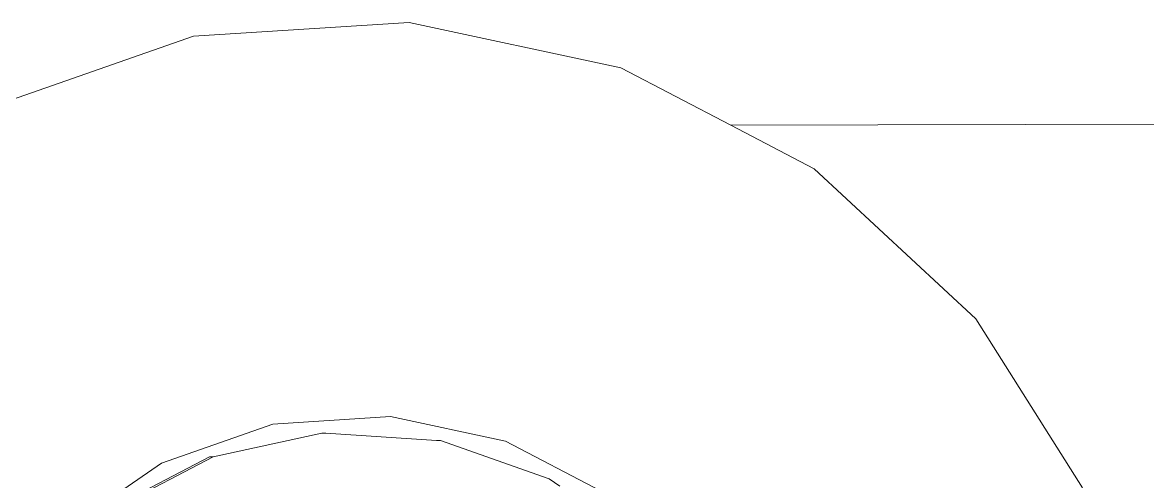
# Model space of a CAD drawing. Header units: millimetres. Extents: x 567392 to 582402, y 4512800 to 4518063.
# Drawn here: x 575578.735 to 575581.81, y 4514463.63 to 4514464.885 of the extents above; entities that cross this region are included whole.
import ezdxf

# ---------------------------------------------------------------- set-up
doc = ezdxf.new("R2010")
doc.units = ezdxf.units.MM
doc.layers.add('a_8', color=8, linetype='Continuous', lineweight=0)

# ---------------------------------------------------------------- blocks, each defined once
blk = doc.blocks.new('A$C4A613EE6')
for p, q in [((519.163, -439.788), (519.075, -400.094)), ((529.077, -430.179), (524.459, -433.09)), ((524.459, -433.09), (520.355, -437.51)), ((520.355, -437.51), (519.163, -439.788)), ((519.163, -439.788), (517.591, -442.793)), ((517.591, -442.793), (516.353, -448.58)), ((529.171, -443.334), (527.804, -445.947)), ((529.035, -444.46), (528.829, -444.756)), ((528.829, -444.756), (527.783, -447.729)), ((527.804, -445.947), (527.13, -449.096)), ((527.783, -447.835), (527.579, -450.86)), ((527.783, -447.729), (527.783, -447.835)), ((516.353, -448.58), (516.727, -454.476)), ((527.13, -449.096), (527.333, -452.305)), ((527.584, -450.886), (527.579, -450.86)), ((527.579, -450.966), (527.584, -450.886)), ((527.579, -450.966), (528.231, -453.935)), ((527.333, -452.305), (528.4, -455.355)), ((528.231, -453.935), (529.694, -456.745)), ((528.231, -454.041), (528.231, -453.935)), ((529.694, -456.851), (528.231, -454.041)), ((516.727, -454.476), (518.686, -460.079)), ((528.4, -455.355), (530.257, -458.037))]:
    blk.add_line(p, q)

msp = doc.modelspace()

# ---------------------------------------------------------------- block references
at = {"layer": 'a_8', "xscale": 0.09999999999999998, "yscale": 0.09999999999999998, "zscale": 0.09999999999999998, "rotation": 270}
msp.add_blockref('A$C4A613EE6', (575624.6503, 4514516.5203), dxfattribs=at)

doc.saveas('drawing.dxf')
